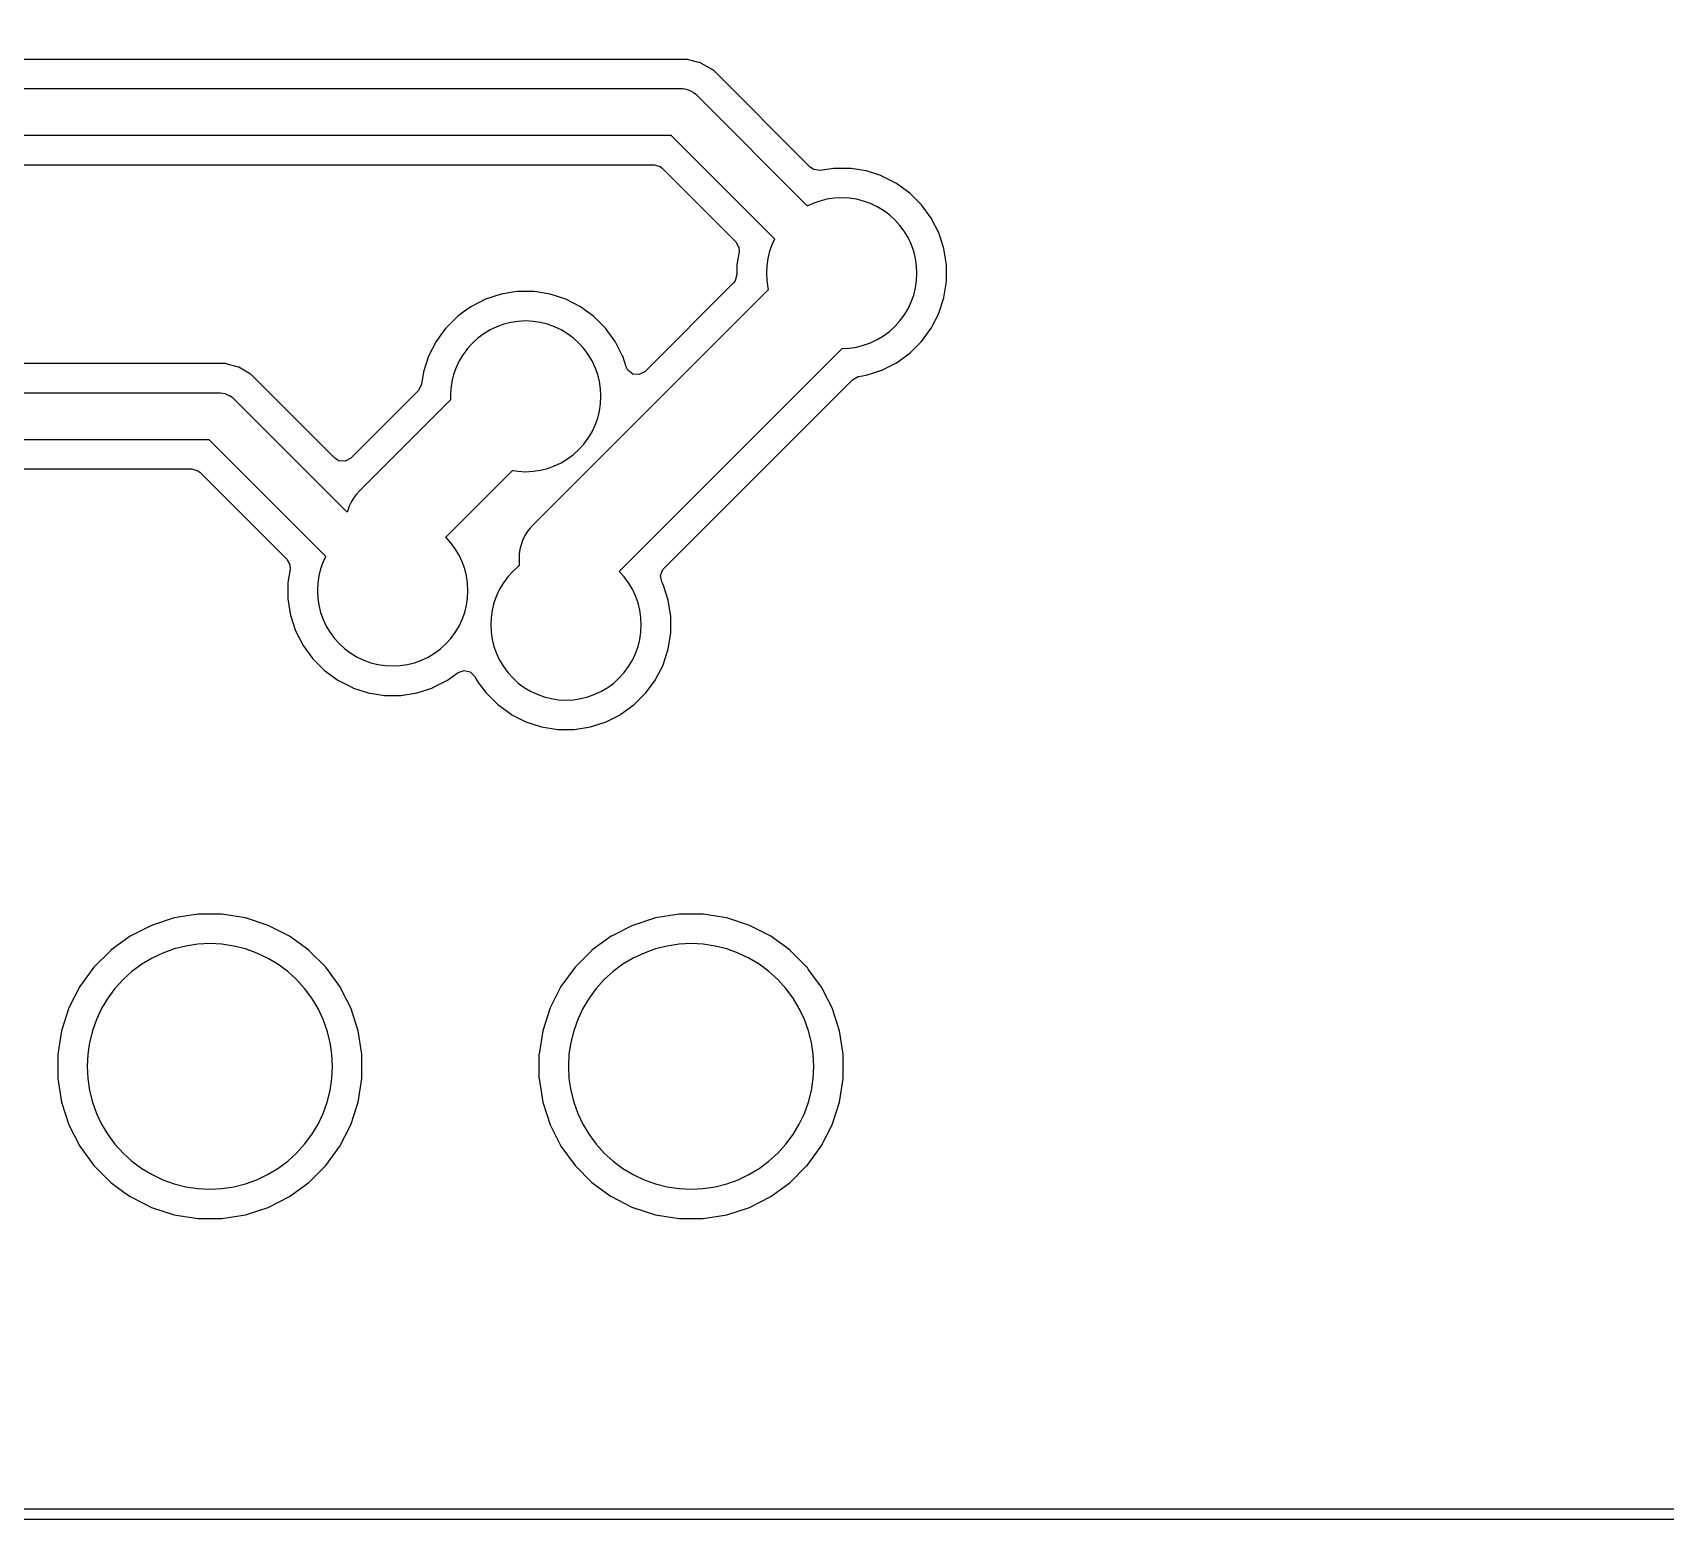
# Model space of a CAD drawing. Header units: metres. Extents: x 92.3 to 181.5, y -134.8 to -50.6.
# Drawn here: x 123.05 to 140.28, y -134.78 to -119.09 of the extents above; entities that cross this region are included whole.
import ezdxf

# ---------------------------------------------------------------- set-up
doc = ezdxf.new("R2010")
doc.units = ezdxf.units.M

msp = doc.modelspace()

# ---------------------------------------------------------------- linework, layer by layer
for points in [[(92.381, -50.8), (92.381, -134.55), (92.391, -134.6), (92.435, -134.65), (92.5, -134.669), (181.25, -134.669), (181.3, -134.659), (181.35, -134.615), (181.369, -134.55), (181.369, -50.8), (181.359, -50.75), (181.315, -50.7), (181.25, -50.681), (92.5, -50.681), (92.45, -50.691), (92.4, -50.735), (92.381, -50.8)], [(109.434, -123.696), (124.73, -123.696), (124.795, -123.715), (124.815, -123.731), (125.733, -124.649), (125.766, -124.708), (125.767, -124.752), (125.745, -124.893), (125.745, -124.893), (125.745, -124.893), (125.744, -124.893), (125.744, -124.893), (125.744, -124.893), (125.744, -124.893), (125.744, -124.893), (125.744, -124.893), (125.744, -124.893), (125.744, -125.067), (125.744, -125.067), (125.744, -125.067), (125.744, -125.067), (125.744, -125.067), (125.744, -125.067), (125.744, -125.067), (125.745, -125.067), (125.745, -125.067), (125.745, -125.067), (125.766, -125.2), (125.772, -125.238), (125.772, -125.239), (125.772, -125.239), (125.772, -125.239), (125.772, -125.239), (125.772, -125.239), (125.772, -125.239), (125.772, -125.239), (125.772, -125.239), (125.772, -125.239), (125.825, -125.404), (125.825, -125.404), (125.825, -125.404), (125.825, -125.404), (125.826, -125.404), (125.826, -125.404), (125.826, -125.404), (125.826, -125.405), (125.826, -125.405), (125.826, -125.405), (125.904, -125.559), (125.904, -125.559), (125.904, -125.559), (125.904, -125.559), (125.905, -125.559), (125.905, -125.559), (125.905, -125.559), (125.905, -125.56), (125.905, -125.56), (125.905, -125.56), (126.007, -125.7), (126.007, -125.7), (126.007, -125.7), (126.007, -125.7), (126.007, -125.7), (126.007, -125.7), (126.007, -125.7), (126.007, -125.7), (126.007, -125.7), (126.007, -125.7), (126.13, -125.823), (126.13, -125.823), (126.13, -125.823), (126.13, -125.823), (126.13, -125.823), (126.13, -125.823), (126.13, -125.823), (126.13, -125.823), (126.13, -125.823), (126.13, -125.823), (126.27, -125.925), (126.27, -125.925), (126.27, -125.925), (126.271, -125.925), (126.271, -125.925), (126.271, -125.925), (126.271, -125.926), (126.271, -125.926), (126.271, -125.926), (126.271, -125.926), (126.425, -126.004), (126.425, -126.004), (126.425, -126.004), (126.426, -126.004), (126.426, -126.004), (126.426, -126.004), (126.426, -126.005), (126.426, -126.005), (126.426, -126.005), (126.426, -126.005), (126.591, -126.058), (126.591, -126.058), (126.591, -126.058), (126.591, -126.058), (126.591, -126.058), (126.591, -126.058), (126.591, -126.058), (126.591, -126.058), (126.591, -126.058), (126.592, -126.058), (126.763, -126.085), (126.763, -126.085), (126.763, -126.085), (126.763, -126.086), (126.763, -126.086), (126.763, -126.086), (126.763, -126.086), (126.763, -126.086), (126.763, -126.086), (126.763, -126.086), (126.937, -126.086), (126.937, -126.086), (126.937, -126.086), (126.937, -126.086), (126.937, -126.086), (126.937, -126.086), (126.937, -126.086), (126.937, -126.085), (126.937, -126.085), (126.937, -126.085), (127.108, -126.058), (127.109, -126.058), (127.109, -126.058), (127.109, -126.058), (127.109, -126.058), (127.109, -126.058), (127.109, -126.058), (127.109, -126.058), (127.109, -126.058), (127.109, -126.058), (127.274, -126.005), (127.274, -126.005), (127.274, -126.005), (127.274, -126.005), (127.274, -126.004), (127.274, -126.004), (127.274, -126.004), (127.275, -126.004), (127.275, -126.004), (127.275, -126.004), (127.429, -125.926), (127.429, -125.926), (127.429, -125.926), (127.429, -125.926), (127.429, -125.925), (127.429, -125.925), (127.429, -125.925), (127.43, -125.925), (127.43, -125.925), (127.43, -125.925), (127.541, -125.844), (127.605, -125.822), (127.67, -125.837), (127.717, -125.885), (127.718, -125.886), (127.734, -125.919), (127.734, -125.919), (127.734, -125.919), (127.734, -125.919), (127.735, -125.919), (127.735, -125.919), (127.735, -125.919), (127.735, -125.92), (127.735, -125.92), (127.735, -125.92), (127.765, -125.962), (127.837, -126.06), (127.837, -126.06), (127.837, -126.06), (127.837, -126.06), (127.837, -126.06), (127.837, -126.06), (127.837, -126.06), (127.837, -126.06), (127.837, -126.06), (127.837, -126.06), (127.96, -126.183), (127.96, -126.183), (127.96, -126.183), (127.96, -126.183), (127.96, -126.183), (127.96, -126.183), (127.96, -126.183), (127.96, -126.183), (127.96, -126.183), (127.96, -126.183), (128.1, -126.285), (128.1, -126.285), (128.1, -126.285), (128.101, -126.285), (128.101, -126.285), (128.101, -126.285), (128.101, -126.286), (128.101, -126.286), (128.101, -126.286), (128.101, -126.286), (128.255, -126.364), (128.255, -126.364), (128.255, -126.364), (128.256, -126.364), (128.256, -126.364), (128.256, -126.364), (128.256, -126.365), (128.256, -126.365), (128.256, -126.365), (128.256, -126.365), (128.421, -126.418), (128.421, -126.418), (128.421, -126.418), (128.421, -126.418), (128.421, -126.418), (128.421, -126.418), (128.421, -126.418), (128.421, -126.418), (128.421, -126.418), (128.422, -126.418), (128.593, -126.445), (128.593, -126.445), (128.593, -126.445), (128.593, -126.446), (128.593, -126.446), (128.593, -126.446), (128.593, -126.446), (128.593, -126.446), (128.593, -126.446), (128.593, -126.446), (128.767, -126.446), (128.767, -126.446), (128.767, -126.446), (128.767, -126.446), (128.767, -126.446), (128.767, -126.446), (128.767, -126.446), (128.767, -126.445), (128.767, -126.445), (128.767, -126.445), (128.938, -126.418), (128.939, -126.418), (128.939, -126.418), (128.939, -126.418), (128.939, -126.418), (128.939, -126.418), (128.939, -126.418), (128.939, -126.418), (128.939, -126.418), (128.939, -126.418), (129.104, -126.365), (129.104, -126.365), (129.104, -126.365), (129.104, -126.365), (129.104, -126.364), (129.104, -126.364), (129.104, -126.364), (129.105, -126.364), (129.105, -126.364), (129.105, -126.364), (129.259, -126.286), (129.259, -126.286), (129.259, -126.286), (129.259, -126.286), (129.259, -126.285), (129.259, -126.285), (129.259, -126.285), (129.26, -126.285), (129.26, -126.285), (129.26, -126.285), (129.4, -126.183), (129.4, -126.183), (129.4, -126.183), (129.4, -126.183), (129.4, -126.183), (129.4, -126.183), (129.4, -126.183), (129.4, -126.183), (129.4, -126.183), (129.4, -126.183), (129.523, -126.06), (129.523, -126.06), (129.523, -126.06), (129.523, -126.06), (129.523, -126.06), (129.523, -126.06), (129.523, -126.06), (129.523, -126.06), (129.523, -126.06), (129.523, -126.06), (129.625, -125.92), (129.625, -125.92), (129.625, -125.92), (129.625, -125.919), (129.625, -125.919), (129.625, -125.919), (129.626, -125.919), (129.626, -125.919), (129.626, -125.919), (129.626, -125.919), (129.704, -125.765), (129.704, -125.765), (129.704, -125.765), (129.704, -125.764), (129.704, -125.764), (129.704, -125.764), (129.705, -125.764), (129.705, -125.764), (129.705, -125.764), (129.705, -125.764), (129.758, -125.599), (129.758, -125.599), (129.758, -125.599), (129.758, -125.599), (129.758, -125.599), (129.758, -125.599), (129.758, -125.599), (129.758, -125.599), (129.758, -125.599), (129.758, -125.598), (129.785, -125.427), (129.785, -125.427), (129.785, -125.427), (129.785, -125.427), (129.785, -125.427), (129.785, -125.427), (129.785, -125.427), (129.785, -125.427), (129.785, -125.427), (129.785, -125.427), (129.785, -125.253), (129.785, -125.253), (129.785, -125.253), (129.785, -125.253), (129.785, -125.253), (129.785, -125.253), (129.785, -125.253), (129.785, -125.253), (129.785, -125.253), (129.785, -125.253), (129.758, -125.082), (129.758, -125.081), (129.758, -125.081), (129.758, -125.081), (129.758, -125.081), (129.758, -125.081), (129.758, -125.081), (129.758, -125.081), (129.758, -125.081), (129.758, -125.081), (129.705, -124.916), (129.705, -124.916), (129.705, -124.916), (129.705, -124.916), (129.704, -124.916), (129.704, -124.916), (129.704, -124.916), (129.704, -124.915), (129.704, -124.915), (129.704, -124.915), (129.69, -124.887), (129.677, -124.82), (129.703, -124.758), (129.711, -124.748), (131.705, -122.755), (131.765, -122.722), (131.771, -122.721), (131.848, -122.708), (131.849, -122.708), (131.849, -122.708), (131.849, -122.708), (131.849, -122.708), (131.849, -122.708), (131.849, -122.708), (131.849, -122.708), (131.849, -122.708), (131.849, -122.708), (132.014, -122.655), (132.014, -122.655), (132.014, -122.655), (132.014, -122.655), (132.014, -122.654), (132.014, -122.654), (132.014, -122.654), (132.015, -122.654), (132.015, -122.654), (132.015, -122.654), (132.169, -122.576), (132.169, -122.576), (132.169, -122.576), (132.169, -122.576), (132.169, -122.575), (132.169, -122.575), (132.169, -122.575), (132.17, -122.575), (132.17, -122.575), (132.17, -122.575), (132.31, -122.473), (132.31, -122.473), (132.31, -122.473), (132.31, -122.473), (132.31, -122.473), (132.31, -122.473), (132.31, -122.473), (132.31, -122.473), (132.31, -122.473), (132.31, -122.473), (132.433, -122.35), (132.433, -122.35), (132.433, -122.35), (132.433, -122.35), (132.433, -122.35), (132.433, -122.35), (132.433, -122.35), (132.433, -122.35), (132.433, -122.35), (132.433, -122.35), (132.535, -122.21), (132.535, -122.21), (132.535, -122.21), (132.535, -122.209), (132.535, -122.209), (132.535, -122.209), (132.536, -122.209), (132.536, -122.209), (132.536, -122.209), (132.536, -122.209), (132.614, -122.055), (132.614, -122.055), (132.614, -122.055), (132.614, -122.054), (132.614, -122.054), (132.614, -122.054), (132.615, -122.054), (132.615, -122.054), (132.615, -122.054), (132.615, -122.054), (132.668, -121.889), (132.668, -121.889), (132.668, -121.889), (132.668, -121.889), (132.668, -121.889), (132.668, -121.889), (132.668, -121.889), (132.668, -121.889), (132.668, -121.889), (132.668, -121.888), (132.695, -121.717), (132.695, -121.717), (132.695, -121.717), (132.695, -121.717), (132.695, -121.717), (132.695, -121.717), (132.695, -121.717), (132.695, -121.717), (132.695, -121.717), (132.695, -121.717), (132.695, -121.543), (132.695, -121.543), (132.695, -121.543), (132.695, -121.543), (132.695, -121.543), (132.695, -121.543), (132.695, -121.543), (132.695, -121.543), (132.695, -121.543), (132.695, -121.543), (132.668, -121.372), (132.668, -121.371), (132.668, -121.371), (132.668, -121.371), (132.668, -121.371), (132.668, -121.371), (132.668, -121.371), (132.668, -121.371), (132.668, -121.371), (132.668, -121.371), (132.615, -121.206), (132.615, -121.206), (132.615, -121.206), (132.615, -121.206), (132.614, -121.206), (132.614, -121.206), (132.614, -121.206), (132.614, -121.205), (132.614, -121.205), (132.614, -121.205), (132.536, -121.051), (132.536, -121.051), (132.536, -121.051), (132.536, -121.051), (132.535, -121.051), (132.535, -121.051), (132.535, -121.051), (132.535, -121.05), (132.535, -121.05), (132.535, -121.05), (132.433, -120.91), (132.433, -120.91), (132.433, -120.91), (132.433, -120.91), (132.433, -120.91), (132.433, -120.91), (132.433, -120.91), (132.433, -120.91), (132.433, -120.91), (132.433, -120.91), (132.31, -120.787), (132.31, -120.787), (132.31, -120.787), (132.31, -120.787), (132.31, -120.787), (132.31, -120.787), (132.31, -120.787), (132.31, -120.787), (132.31, -120.787), (132.31, -120.787), (132.17, -120.685), (132.17, -120.685), (132.17, -120.685), (132.169, -120.685), (132.169, -120.685), (132.169, -120.685), (132.169, -120.684), (132.169, -120.684), (132.169, -120.684), (132.169, -120.684), (132.015, -120.606), (132.015, -120.606), (132.015, -120.606), (132.014, -120.606), (132.014, -120.606), (132.014, -120.606), (132.014, -120.605), (132.014, -120.605), (132.014, -120.605), (132.014, -120.605), (131.849, -120.552), (131.849, -120.552), (131.849, -120.552), (131.849, -120.552), (131.849, -120.552), (131.849, -120.552), (131.849, -120.552), (131.849, -120.552), (131.849, -120.552), (131.848, -120.552), (131.848, -120.552), (131.691, -120.527), (131.677, -120.525), (131.677, -120.525), (131.677, -120.525), (131.677, -120.525), (131.677, -120.525), (131.677, -120.525), (131.677, -120.525), (131.677, -120.525), (131.677, -120.525), (131.677, -120.525), (131.503, -120.525), (131.503, -120.525), (131.503, -120.525), (131.503, -120.525), (131.503, -120.525), (131.503, -120.525), (131.503, -120.525), (131.503, -120.525), (131.503, -120.525), (131.503, -120.525), (131.363, -120.547), (131.295, -120.538), (131.259, -120.513), (130.232, -119.486), (130.231, -119.486), (130.231, -119.486), (130.231, -119.486), (130.231, -119.486), (130.231, -119.486), (130.231, -119.486), (130.231, -119.486), (130.231, -119.485), (130.231, -119.485), (130.231, -119.485), (130.231, -119.485), (130.231, -119.485), (130.231, -119.485), (130.231, -119.485), (130.105, -119.413), (130.105, -119.413), (130.105, -119.413), (130.105, -119.413), (130.105, -119.413), (130.105, -119.412), (130.104, -119.412), (130.104, -119.412), (130.104, -119.412), (130.104, -119.412), (130.104, -119.412), (130.104, -119.412), (130.104, -119.412), (130.104, -119.412), (130.069, -119.403), (129.964, -119.375), (129.964, -119.375), (129.964, -119.375), (129.963, -119.375), (129.963, -119.375), (129.963, -119.375), (129.963, -119.375), (129.963, -119.375), (129.963, -119.375), (129.963, -119.375), (129.963, -119.375), (129.963, -119.375), (129.963, -119.375), (129.963, -119.375), (129.962, -119.375), (109.314, -119.375)], [(109.049, -120.175), (129.786, -120.175), (129.787, -120.175), (129.787, -120.175), (129.787, -120.175), (129.787, -120.175), (129.787, -120.175), (129.787, -120.175), (129.787, -120.175), (129.787, -120.175), (129.787, -120.175), (129.787, -120.175), (129.787, -120.175), (129.788, -120.175), (129.788, -120.175), (129.788, -120.175), (129.788, -120.175), (129.788, -120.175), (129.788, -120.175), (129.788, -120.175), (129.788, -120.176), (129.788, -120.176), (129.788, -120.176), (129.789, -120.176), (129.789, -120.176), (129.789, -120.176), (129.789, -120.176), (129.789, -120.176), (129.789, -120.176), (129.789, -120.176), (129.789, -120.176), (129.789, -120.176), (129.789, -120.176), (129.789, -120.176), (129.789, -120.176), (129.79, -120.176), (129.79, -120.176), (129.79, -120.176), (129.79, -120.176), (129.79, -120.177), (129.79, -120.177), (130.88, -121.267), (130.88, -121.267), (130.88, -121.267), (130.88, -121.267), (130.88, -121.267), (130.88, -121.267), (130.88, -121.267), (130.88, -121.267), (130.88, -121.267), (130.88, -121.267), (130.881, -121.267), (130.881, -121.267), (130.881, -121.267), (130.881, -121.268), (130.881, -121.268), (130.881, -121.268), (130.881, -121.268), (130.881, -121.268), (130.881, -121.268), (130.881, -121.268), (130.881, -121.268), (130.881, -121.268), (130.881, -121.268), (130.881, -121.268), (130.881, -121.269), (130.881, -121.269), (130.881, -121.269), (130.881, -121.269), (130.881, -121.269), (130.881, -121.269), (130.881, -121.269), (130.881, -121.269), (130.881, -121.269), (130.881, -121.269), (130.881, -121.27), (130.881, -121.27), (130.881, -121.27), (130.881, -121.27), (130.881, -121.27), (130.881, -121.27), (130.881, -121.27), (130.881, -121.27), (130.881, -121.27), (130.881, -121.27), (130.881, -121.271), (130.881, -121.271), (130.881, -121.271), (130.881, -121.271), (130.881, -121.271), (130.881, -121.271), (130.881, -121.271), (130.881, -121.271), (130.881, -121.271), (130.881, -121.271), (130.881, -121.272), (130.881, -121.272), (130.881, -121.272), (130.881, -121.272), (130.881, -121.272), (130.881, -121.272), (130.881, -121.272), (130.881, -121.272), (130.856, -121.326), (130.829, -121.399), (130.81, -121.475), (130.799, -121.552), (130.795, -121.63), (130.799, -121.708), (130.81, -121.785), (130.814, -121.802), (130.814, -121.802), (130.814, -121.802), (130.815, -121.802), (130.815, -121.802), (130.815, -121.802), (130.815, -121.802), (130.815, -121.802), (130.815, -121.803), (130.815, -121.803), (130.815, -121.803), (130.815, -121.803), (130.815, -121.803), (130.815, -121.803), (130.815, -121.803), (130.815, -121.803), (130.815, -121.803), (130.815, -121.803), (130.815, -121.803), (130.815, -121.804), (130.815, -121.804), (130.815, -121.804), (130.815, -121.804), (130.814, -121.804), (130.814, -121.804), (130.814, -121.804), (130.814, -121.804), (130.814, -121.804), (130.814, -121.804), (130.814, -121.804), (130.814, -121.804), (130.814, -121.805), (130.814, -121.805), (130.814, -121.805), (130.814, -121.805), (130.814, -121.805), (130.814, -121.805), (130.814, -121.805), (130.814, -121.805), (130.814, -121.805), (130.814, -121.805), (130.814, -121.805), (130.814, -121.806), (130.814, -121.806), (130.814, -121.806), (130.814, -121.806), (130.814, -121.806), (130.814, -121.806), (130.814, -121.806), (130.813, -121.806), (130.813, -121.806), (130.813, -121.806), (130.813, -121.806), (130.813, -121.806), (130.813, -121.806), (128.33, -124.29), (128.297, -124.326), (128.268, -124.365), (128.243, -124.407), (128.222, -124.45), (128.206, -124.496), (128.194, -124.543), (128.187, -124.591), (128.185, -124.64), (128.185, -124.716), (128.185, -124.716), (128.185, -124.716), (128.185, -124.717), (128.185, -124.717), (128.185, -124.717), (128.185, -124.717), (128.185, -124.717), (128.185, -124.717), (128.185, -124.717), (128.185, -124.717), (128.185, -124.717), (128.185, -124.717), (128.185, -124.717), (128.185, -124.718), (128.185, -124.718), (128.185, -124.718), (128.184, -124.718), (128.184, -124.718), (128.184, -124.718), (128.184, -124.718), (128.184, -124.718), (128.184, -124.718), (128.184, -124.718), (128.184, -124.718), (128.184, -124.718), (128.184, -124.719), (128.184, -124.719), (128.184, -124.719), (128.184, -124.719), (128.184, -124.719), (128.184, -124.719), (128.184, -124.719), (128.184, -124.719), (128.184, -124.719), (128.184, -124.719), (128.184, -124.719), (128.184, -124.719), (128.183, -124.72), (128.183, -124.72), (128.183, -124.72), (128.183, -124.72), (128.183, -124.72), (128.183, -124.72), (128.183, -124.72), (128.183, -124.72), (128.183, -124.72), (128.183, -124.72), (128.183, -124.72), (128.183, -124.72), (128.176, -124.725), (128.118, -124.778), (128.065, -124.836), (128.019, -124.898), (127.979, -124.965), (127.946, -125.036), (127.919, -125.109), (127.9, -125.185), (127.889, -125.262), (127.885, -125.34), (127.889, -125.418), (127.9, -125.495), (127.919, -125.571), (127.946, -125.644), (127.979, -125.715), (128.019, -125.782), (128.065, -125.844), (128.118, -125.902), (128.176, -125.955), (128.238, -126.001), (128.305, -126.041), (128.376, -126.074), (128.449, -126.101), (128.525, -126.12), (128.602, -126.131), (128.68, -126.135), (128.758, -126.131), (128.835, -126.12), (128.911, -126.101), (128.984, -126.074), (129.055, -126.041), (129.122, -126.001), (129.184, -125.955), (129.242, -125.902), (129.295, -125.844), (129.341, -125.782), (129.381, -125.715), (129.414, -125.644), (129.441, -125.571), (129.46, -125.495), (129.471, -125.418), (129.475, -125.34), (129.471, -125.262), (129.46, -125.185), (129.441, -125.109), (129.414, -125.036), (129.381, -124.965), (129.341, -124.898), (129.295, -124.836), (129.246, -124.782), (129.245, -124.781), (129.245, -124.781), (129.245, -124.781), (129.245, -124.781), (129.245, -124.781), (129.245, -124.781), (129.245, -124.781), (129.245, -124.781), (129.245, -124.781), (129.245, -124.781), (129.245, -124.781), (129.245, -124.781), (129.245, -124.781), (129.245, -124.78), (129.245, -124.78), (129.245, -124.78), (129.245, -124.78), (129.245, -124.78), (129.245, -124.78), (129.245, -124.78), (129.245, -124.78), (129.244, -124.78), (129.244, -124.78), (129.244, -124.78), (129.244, -124.78), (129.244, -124.779), (129.244, -124.779), (129.244, -124.779), (129.244, -124.779), (129.244, -124.779), (129.244, -124.779), (129.244, -124.779), (129.244, -124.779), (129.244, -124.779), (129.244, -124.779), (129.244, -124.778), (129.244, -124.778), (129.244, -124.778), (129.244, -124.778), (129.244, -124.778), (129.244, -124.778), (129.244, -124.778), (129.244, -124.778), (129.244, -124.778), (129.244, -124.778), (129.244, -124.778), (129.244, -124.777), (129.244, -124.777), (129.244, -124.777), (129.244, -124.777), (129.244, -124.777), (129.244, -124.777), (129.244, -124.777), (129.244, -124.777), (129.244, -124.777), (129.245, -124.777), (129.245, -124.776), (129.245, -124.776), (129.245, -124.776), (129.245, -124.776), (129.245, -124.776), (129.245, -124.776), (129.245, -124.776), (129.245, -124.776), (129.245, -124.776), (129.245, -124.776), (129.245, -124.776), (129.245, -124.776), (129.245, -124.775), (129.245, -124.775), (129.245, -124.775), (129.245, -124.775), (129.245, -124.775), (129.245, -124.775), (129.245, -124.775), (129.245, -124.775), (129.246, -124.775), (129.246, -124.775), (129.246, -124.775), (131.594, -122.426), (131.594, -122.426), (131.594, -122.426), (131.595, -122.426), (131.595, -122.426), (131.595, -122.426), (131.595, -122.426), (131.595, -122.426), (131.595, -122.426), (131.595, -122.425), (131.595, -122.425), (131.595, -122.425), (131.595, -122.425), (131.595, -122.425), (131.595, -122.425), (131.595, -122.425), (131.596, -122.425), (131.596, -122.425), (131.596, -122.425), (131.596, -122.425), (131.596, -122.425), (131.596, -122.425), (131.596, -122.425), (131.596, -122.425), (131.596, -122.425), (131.596, -122.425), (131.596, -122.425), (131.596, -122.425), (131.597, -122.425), (131.597, -122.425), (131.597, -122.425), (131.597, -122.425), (131.597, -122.425), (131.597, -122.425), (131.597, -122.425), (131.597, -122.425), (131.597, -122.425), (131.597, -122.425), (131.597, -122.425), (131.598, -122.425), (131.668, -122.421), (131.745, -122.41), (131.821, -122.391), (131.894, -122.364), (131.965, -122.331), (132.032, -122.291), (132.094, -122.245), (132.152, -122.192), (132.205, -122.134), (132.251, -122.072), (132.291, -122.005), (132.324, -121.934), (132.351, -121.861), (132.37, -121.785), (132.381, -121.708), (132.385, -121.63), (132.381, -121.552), (132.37, -121.475), (132.351, -121.399), (132.324, -121.326), (132.291, -121.255), (132.251, -121.188), (132.205, -121.126), (132.152, -121.068), (132.094, -121.015), (132.032, -120.969), (131.965, -120.929), (131.894, -120.896), (131.821, -120.869), (131.745, -120.85), (131.668, -120.839), (131.59, -120.835), (131.512, -120.839), (131.435, -120.85), (131.359, -120.869), (131.286, -120.896), (131.232, -120.921), (131.232, -120.921), (131.232, -120.921), (131.232, -120.921), (131.232, -120.921), (131.232, -120.921), (131.232, -120.921), (131.232, -120.921), (131.231, -120.921), (131.231, -120.921), (131.231, -120.921), (131.231, -120.921), (131.231, -120.921), (131.231, -120.921), (131.231, -120.921), (131.231, -120.921), (131.231, -120.921), (131.231, -120.921), (131.231, -120.921), (131.23, -120.921), (131.23, -120.921), (131.23, -120.921), (131.23, -120.921), (131.23, -120.921), (131.23, -120.921), (131.23, -120.921), (131.23, -120.921), (131.23, -120.921), (131.23, -120.921), (131.229, -120.921), (131.229, -120.921), (131.229, -120.921), (131.229, -120.921), (131.229, -120.921), (131.229, -120.921), (131.229, -120.921), (131.229, -120.921), (131.229, -120.921), (131.229, -120.921), (131.229, -120.921), (131.229, -120.921), (131.228, -120.921), (131.228, -120.921), (131.228, -120.921), (131.228, -120.921), (131.228, -120.921), (131.228, -120.921), (131.228, -120.921), (131.228, -120.921), (131.228, -120.921), (131.228, -120.921), (131.228, -120.921), (131.227, -120.921), (131.227, -120.921), (131.227, -120.92), (131.227, -120.92), (131.227, -120.92), (131.227, -120.92), (131.227, -120.92), (131.227, -120.92), (131.227, -120.92), (131.227, -120.92), (131.227, -120.92), (131.227, -120.92), (131.227, -120.92), (130.063, -119.757), (130.046, -119.741), (130.026, -119.726), (130.006, -119.714), (129.984, -119.704), (129.961, -119.695), (129.938, -119.69), (129.914, -119.686), (129.89, -119.685), (109.049, -119.685)], [(109.314, -120.486), (129.61, -120.486), (129.675, -120.505), (129.695, -120.521), (130.473, -121.299), (130.506, -121.358), (130.507, -121.402), (130.485, -121.543), (130.485, -121.543), (130.485, -121.543), (130.484, -121.543), (130.484, -121.543), (130.484, -121.543), (130.484, -121.543), (130.484, -121.543), (130.484, -121.543), (130.484, -121.543), (130.484, -121.646), (130.465, -121.712), (130.449, -121.731), (129.514, -122.667), (129.454, -122.7), (129.387, -122.695), (129.334, -122.655), (129.316, -122.62), (129.279, -122.506), (129.279, -122.506), (129.279, -122.506), (129.279, -122.506), (129.278, -122.506), (129.278, -122.506), (129.278, -122.506), (129.278, -122.505), (129.278, -122.505), (129.278, -122.505), (129.2, -122.351), (129.2, -122.351), (129.2, -122.351), (129.2, -122.351), (129.199, -122.351), (129.199, -122.351), (129.199, -122.351), (129.199, -122.35), (129.199, -122.35), (129.199, -122.35), (129.097, -122.21), (129.097, -122.21), (129.097, -122.21), (129.097, -122.21), (129.097, -122.21), (129.097, -122.21), (129.097, -122.21), (129.097, -122.21), (129.097, -122.21), (129.097, -122.21), (128.974, -122.087), (128.974, -122.087), (128.974, -122.087), (128.974, -122.087), (128.974, -122.087), (128.974, -122.087), (128.974, -122.087), (128.974, -122.087), (128.974, -122.087), (128.974, -122.087), (128.834, -121.985), (128.834, -121.985), (128.834, -121.985), (128.833, -121.985), (128.833, -121.985), (128.833, -121.985), (128.833, -121.984), (128.833, -121.984), (128.833, -121.984), (128.833, -121.984), (128.679, -121.906), (128.679, -121.906), (128.679, -121.906), (128.678, -121.906), (128.678, -121.906), (128.678, -121.906), (128.678, -121.905), (128.678, -121.905), (128.678, -121.905), (128.678, -121.905), (128.513, -121.852), (128.513, -121.852), (128.513, -121.852), (128.513, -121.852), (128.513, -121.852), (128.513, -121.852), (128.513, -121.852), (128.513, -121.852), (128.512, -121.852), (128.512, -121.852), (128.512, -121.852), (128.368, -121.829), (128.341, -121.825), (128.341, -121.825), (128.341, -121.825), (128.341, -121.825), (128.341, -121.825), (128.341, -121.825), (128.341, -121.825), (128.341, -121.825), (128.341, -121.825), (128.341, -121.825), (128.167, -121.825), (128.167, -121.825), (128.167, -121.825), (128.167, -121.825), (128.167, -121.825), (128.167, -121.825), (128.167, -121.825), (128.167, -121.825), (128.167, -121.825), (128.167, -121.825), (128.14, -121.829), (127.996, -121.852), (127.995, -121.852), (127.995, -121.852), (127.995, -121.852), (127.995, -121.852), (127.995, -121.852), (127.995, -121.852), (127.995, -121.852), (127.995, -121.852), (127.995, -121.852), (127.83, -121.905), (127.83, -121.905), (127.83, -121.905), (127.83, -121.905), (127.83, -121.906), (127.83, -121.906), (127.83, -121.906), (127.829, -121.906), (127.829, -121.906), (127.829, -121.906), (127.675, -121.984), (127.675, -121.984), (127.675, -121.984), (127.675, -121.984), (127.675, -121.985), (127.675, -121.985), (127.674, -121.985), (127.674, -121.985), (127.674, -121.985), (127.674, -121.985), (127.594, -122.043), (127.534, -122.087), (127.534, -122.087), (127.534, -122.087), (127.534, -122.087), (127.534, -122.087), (127.534, -122.087), (127.534, -122.087), (127.534, -122.087), (127.534, -122.087), (127.411, -122.21), (127.411, -122.21), (127.411, -122.21), (127.411, -122.21), (127.411, -122.21), (127.411, -122.21), (127.411, -122.21), (127.411, -122.21), (127.411, -122.21), (127.411, -122.21), (127.367, -122.27), (127.309, -122.35), (127.309, -122.35), (127.309, -122.35), (127.309, -122.351), (127.308, -122.351), (127.308, -122.351), (127.308, -122.351), (127.308, -122.351), (127.308, -122.351), (127.308, -122.351), (127.23, -122.505), (127.23, -122.505), (127.23, -122.505), (127.23, -122.506), (127.229, -122.506), (127.229, -122.506), (127.229, -122.506), (127.229, -122.506), (127.229, -122.506), (127.229, -122.506), (127.176, -122.671), (127.176, -122.671), (127.176, -122.671), (127.176, -122.671), (127.176, -122.671), (127.176, -122.671), (127.176, -122.671), (127.176, -122.671), (127.176, -122.671), (127.176, -122.672), (127.155, -122.801), (127.126, -122.863), (127.122, -122.867), (126.407, -123.582), (126.347, -123.614), (126.281, -123.61), (126.238, -123.582), (125.352, -122.696), (125.352, -122.696), (125.351, -122.696), (125.351, -122.696), (125.351, -122.696), (125.351, -122.696), (125.351, -122.696), (125.351, -122.696), (125.351, -122.696), (125.351, -122.695), (125.351, -122.695), (125.351, -122.695), (125.351, -122.695), (125.351, -122.695), (125.351, -122.695), (125.351, -122.695), (125.225, -122.623), (125.225, -122.623), (125.225, -122.623), (125.225, -122.623), (125.225, -122.623), (125.225, -122.622), (125.224, -122.622), (125.224, -122.622), (125.224, -122.622), (125.224, -122.622), (125.224, -122.622), (125.224, -122.622), (125.224, -122.622), (125.224, -122.622), (125.116, -122.593), (125.084, -122.585), (125.084, -122.585), (125.084, -122.585), (125.083, -122.585), (125.083, -122.585), (125.083, -122.585), (125.083, -122.585), (125.083, -122.585), (125.083, -122.585), (125.083, -122.585), (125.083, -122.585), (125.083, -122.585), (125.083, -122.585), (125.083, -122.585), (125.082, -122.585), (109.434, -122.585)], [(109.169, -123.385), (124.906, -123.385), (124.907, -123.385), (124.907, -123.385), (124.907, -123.385), (124.907, -123.385), (124.907, -123.385), (124.907, -123.385), (124.907, -123.385), (124.907, -123.385), (124.907, -123.385), (124.907, -123.385), (124.907, -123.385), (124.908, -123.385), (124.908, -123.385), (124.908, -123.385), (124.908, -123.385), (124.908, -123.385), (124.908, -123.385), (124.908, -123.385), (124.908, -123.386), (124.908, -123.386), (124.908, -123.386), (124.909, -123.386), (124.909, -123.386), (124.909, -123.386), (124.909, -123.386), (124.909, -123.386), (124.909, -123.386), (124.909, -123.386), (124.909, -123.386), (124.909, -123.386), (124.909, -123.386), (124.909, -123.386), (124.909, -123.386), (124.91, -123.386), (124.91, -123.386), (124.91, -123.386), (124.91, -123.386), (124.91, -123.387), (124.91, -123.387), (126.14, -124.617), (126.14, -124.617), (126.14, -124.617), (126.14, -124.617), (126.14, -124.617), (126.14, -124.617), (126.14, -124.617), (126.14, -124.617), (126.14, -124.617), (126.14, -124.617), (126.141, -124.617), (126.141, -124.617), (126.141, -124.617), (126.141, -124.618), (126.141, -124.618), (126.141, -124.618), (126.141, -124.618), (126.141, -124.618), (126.141, -124.618), (126.141, -124.618), (126.141, -124.618), (126.141, -124.618), (126.141, -124.618), (126.141, -124.618), (126.141, -124.619), (126.141, -124.619), (126.141, -124.619), (126.141, -124.619), (126.141, -124.619), (126.141, -124.619), (126.141, -124.619), (126.141, -124.619), (126.141, -124.619), (126.141, -124.619), (126.141, -124.62), (126.141, -124.62), (126.141, -124.62), (126.141, -124.62), (126.141, -124.62), (126.141, -124.62), (126.141, -124.62), (126.141, -124.62), (126.141, -124.62), (126.141, -124.62), (126.141, -124.621), (126.141, -124.621), (126.141, -124.621), (126.141, -124.621), (126.141, -124.621), (126.141, -124.621), (126.141, -124.621), (126.141, -124.621), (126.141, -124.621), (126.141, -124.621), (126.141, -124.622), (126.141, -124.622), (126.141, -124.622), (126.141, -124.622), (126.141, -124.622), (126.141, -124.622), (126.141, -124.622), (126.141, -124.622), (126.116, -124.676), (126.089, -124.749), (126.07, -124.825), (126.059, -124.902), (126.055, -124.98), (126.059, -125.058), (126.07, -125.135), (126.089, -125.211), (126.116, -125.284), (126.149, -125.355), (126.189, -125.422), (126.235, -125.484), (126.288, -125.542), (126.346, -125.595), (126.408, -125.641), (126.475, -125.681), (126.546, -125.714), (126.619, -125.741), (126.695, -125.76), (126.772, -125.771), (126.85, -125.775), (126.928, -125.771), (127.005, -125.76), (127.081, -125.741), (127.154, -125.714), (127.225, -125.681), (127.292, -125.641), (127.354, -125.595), (127.412, -125.542), (127.465, -125.484), (127.511, -125.422), (127.551, -125.355), (127.584, -125.284), (127.611, -125.211), (127.63, -125.135), (127.641, -125.058), (127.645, -124.98), (127.641, -124.902), (127.63, -124.825), (127.611, -124.749), (127.584, -124.676), (127.551, -124.605), (127.511, -124.538), (127.465, -124.476), (127.415, -124.421), (127.414, -124.42), (127.414, -124.42), (127.414, -124.42), (127.414, -124.42), (127.414, -124.42), (127.414, -124.42), (127.414, -124.42), (127.414, -124.42), (127.414, -124.42), (127.414, -124.42), (127.414, -124.42), (127.414, -124.42), (127.414, -124.419), (127.414, -124.419), (127.414, -124.419), (127.414, -124.419), (127.414, -124.419), (127.414, -124.419), (127.414, -124.419), (127.414, -124.419), (127.414, -124.419), (127.414, -124.419), (127.413, -124.419), (127.413, -124.418), (127.413, -124.418), (127.413, -124.418), (127.413, -124.418), (127.413, -124.418), (127.413, -124.418), (127.413, -124.418), (127.413, -124.418), (127.413, -124.418), (127.413, -124.418), (127.413, -124.418), (127.413, -124.418), (127.413, -124.417), (127.413, -124.417), (127.413, -124.417), (127.413, -124.417), (127.413, -124.417), (127.413, -124.417), (127.413, -124.417), (127.413, -124.417), (127.413, -124.417), (127.413, -124.417), (127.413, -124.416), (127.413, -124.416), (127.413, -124.416), (127.413, -124.416), (127.413, -124.416), (127.413, -124.416), (127.413, -124.416), (127.413, -124.416), (127.414, -124.416), (127.414, -124.416), (127.414, -124.416), (127.414, -124.415), (127.414, -124.415), (127.414, -124.415), (127.414, -124.415), (127.414, -124.415), (127.414, -124.415), (127.414, -124.415), (127.414, -124.415), (127.414, -124.415), (127.414, -124.415), (127.414, -124.415), (127.414, -124.414), (127.414, -124.414), (127.414, -124.414), (127.414, -124.414), (127.414, -124.414), (127.414, -124.414), (127.414, -124.414), (127.414, -124.414), (127.414, -124.414), (127.415, -124.414), (127.415, -124.414), (127.415, -124.414), (128.114, -123.714), (128.114, -123.714), (128.114, -123.714), (128.114, -123.714), (128.115, -123.714), (128.115, -123.714), (128.115, -123.714), (128.115, -123.714), (128.115, -123.714), (128.115, -123.713), (128.115, -123.713), (128.115, -123.713), (128.115, -123.713), (128.115, -123.713), (128.115, -123.713), (128.116, -123.713), (128.116, -123.713), (128.116, -123.713), (128.116, -123.713), (128.116, -123.713), (128.116, -123.713), (128.116, -123.713), (128.116, -123.713), (128.116, -123.713), (128.116, -123.713), (128.117, -123.713), (128.117, -123.713), (128.117, -123.713), (128.117, -123.713), (128.117, -123.713), (128.117, -123.713), (128.117, -123.713), (128.117, -123.713), (128.117, -123.713), (128.117, -123.713), (128.118, -123.713), (128.118, -123.713), (128.118, -123.713), (128.118, -123.713), (128.118, -123.713), (128.118, -123.713), (128.118, -123.713), (128.118, -123.713), (128.118, -123.713), (128.118, -123.713), (128.118, -123.713), (128.119, -123.713), (128.176, -123.721), (128.254, -123.725), (128.332, -123.721), (128.409, -123.71), (128.485, -123.691), (128.558, -123.664), (128.629, -123.631), (128.696, -123.591), (128.758, -123.545), (128.816, -123.492), (128.869, -123.434), (128.915, -123.372), (128.955, -123.305), (128.988, -123.234), (129.015, -123.161), (129.034, -123.085), (129.045, -123.008), (129.049, -122.93), (129.045, -122.852), (129.034, -122.775), (129.015, -122.699), (128.988, -122.626), (128.955, -122.555), (128.915, -122.488), (128.869, -122.426), (128.816, -122.368), (128.758, -122.315), (128.696, -122.269), (128.629, -122.229), (128.558, -122.196), (128.485, -122.169), (128.409, -122.15), (128.332, -122.139), (128.254, -122.135), (128.176, -122.139), (128.099, -122.15), (128.023, -122.169), (127.95, -122.196), (127.879, -122.229), (127.812, -122.269), (127.75, -122.315), (127.692, -122.368), (127.639, -122.426), (127.593, -122.488), (127.553, -122.555), (127.52, -122.626), (127.493, -122.699), (127.474, -122.775), (127.463, -122.852), (127.459, -122.93), (127.461, -122.965), (127.461, -122.965), (127.461, -122.965), (127.461, -122.965), (127.461, -122.965), (127.461, -122.965), (127.461, -122.965), (127.461, -122.965), (127.461, -122.965), (127.461, -122.965), (127.461, -122.966), (127.461, -122.966), (127.461, -122.966), (127.461, -122.966), (127.461, -122.966), (127.461, -122.966), (127.461, -122.966), (127.46, -122.966), (127.46, -122.966), (127.46, -122.966), (127.46, -122.967), (127.46, -122.967), (127.46, -122.967), (127.46, -122.967), (127.46, -122.967), (127.46, -122.967), (127.46, -122.967), (127.46, -122.967), (127.46, -122.967), (127.46, -122.967), (127.46, -122.968), (127.46, -122.968), (127.46, -122.968), (127.46, -122.968), (127.46, -122.968), (127.46, -122.968), (127.46, -122.968), (127.459, -122.968), (127.459, -122.968), (127.459, -122.968), (127.459, -122.968), (127.459, -122.968), (126.5, -123.928), (126.467, -123.964), (126.438, -124.003), (126.413, -124.045), (126.392, -124.088), (126.376, -124.134), (126.373, -124.146), (126.373, -124.146), (126.373, -124.146), (126.373, -124.146), (126.373, -124.146), (126.373, -124.146), (126.373, -124.146), (126.373, -124.146), (126.373, -124.147), (126.373, -124.147), (126.373, -124.147), (126.373, -124.147), (126.373, -124.147), (126.373, -124.147), (126.373, -124.147), (126.373, -124.147), (126.373, -124.147), (126.373, -124.147), (126.372, -124.147), (126.372, -124.148), (126.372, -124.148), (126.372, -124.148), (126.372, -124.148), (126.372, -124.148), (126.372, -124.148), (126.372, -124.148), (126.372, -124.148), (126.372, -124.148), (126.372, -124.148), (126.372, -124.148), (126.372, -124.148), (126.372, -124.148), (126.372, -124.148), (126.371, -124.148), (126.371, -124.149), (126.371, -124.149), (126.371, -124.149), (126.371, -124.149), (126.371, -124.149), (126.371, -124.149), (126.371, -124.149), (126.371, -124.149), (126.371, -124.149), (126.371, -124.149), (126.371, -124.149), (126.371, -124.149), (126.37, -124.149), (126.37, -124.149), (126.37, -124.149), (126.37, -124.149), (126.37, -124.149), (126.37, -124.149), (126.37, -124.149), (126.37, -124.149), (126.37, -124.149), (126.37, -124.149), (126.37, -124.149), (126.369, -124.149), (126.369, -124.149), (126.369, -124.15), (126.369, -124.15), (126.369, -124.15), (126.369, -124.15), (126.369, -124.15), (126.369, -124.15), (126.369, -124.15), (126.369, -124.15), (126.368, -124.15), (126.368, -124.15), (126.368, -124.15), (126.368, -124.15), (126.368, -124.15), (126.368, -124.15), (126.368, -124.15), (126.368, -124.15), (126.368, -124.15), (126.368, -124.15), (126.368, -124.15), (126.367, -124.15), (126.367, -124.149), (126.367, -124.149), (126.367, -124.149), (126.367, -124.149), (126.367, -124.149), (126.367, -124.149), (126.367, -124.149), (126.367, -124.149), (126.367, -124.149), (126.366, -124.149), (126.366, -124.149), (126.366, -124.149), (126.366, -124.149), (126.366, -124.149), (126.366, -124.149), (126.366, -124.149), (126.366, -124.149), (126.366, -124.149), (126.366, -124.149), (126.366, -124.149), (126.366, -124.149), (126.366, -124.149), (126.365, -124.149), (126.365, -124.149), (126.365, -124.149), (126.365, -124.148), (126.365, -124.148), (126.365, -124.148), (126.365, -124.148), (126.365, -124.148), (126.365, -124.148), (125.183, -122.967), (125.166, -122.951), (125.146, -122.936), (125.126, -122.924), (125.104, -122.914), (125.081, -122.905), (125.058, -122.9), (125.034, -122.896), (125.01, -122.895), (109.169, -122.895)], [(123.315, -129.873), (123.315, -129.873), (123.315, -129.873), (123.314, -129.874), (123.314, -129.874), (123.314, -129.874), (123.314, -129.874), (123.314, -129.874), (123.314, -129.874), (123.314, -129.874), (123.314, -130.126), (123.314, -130.126), (123.314, -130.126), (123.314, -130.126), (123.314, -130.126), (123.314, -130.126), (123.314, -130.126), (123.315, -130.127), (123.315, -130.127), (123.315, -130.127), (123.354, -130.376), (123.354, -130.376), (123.354, -130.376), (123.354, -130.376), (123.354, -130.376), (123.354, -130.376), (123.354, -130.376), (123.354, -130.376), (123.354, -130.376), (123.354, -130.376), (123.432, -130.616), (123.432, -130.616), (123.432, -130.616), (123.432, -130.616), (123.432, -130.616), (123.432, -130.616), (123.432, -130.616), (123.432, -130.616), (123.432, -130.617), (123.432, -130.617), (123.547, -130.841), (123.547, -130.841), (123.547, -130.841), (123.547, -130.841), (123.547, -130.841), (123.547, -130.841), (123.547, -130.842), (123.547, -130.842), (123.547, -130.842), (123.547, -130.842), (123.695, -131.046), (123.695, -131.046), (123.695, -131.046), (123.695, -131.046), (123.695, -131.046), (123.695, -131.046), (123.695, -131.046), (123.695, -131.046), (123.695, -131.046), (123.696, -131.046), (123.696, -131.046), (123.696, -131.046), (123.874, -131.224), (123.874, -131.224), (123.874, -131.224), (123.874, -131.225), (123.874, -131.225), (123.874, -131.225), (123.874, -131.225), (123.874, -131.225), (123.874, -131.225), (123.874, -131.225), (123.874, -131.225), (123.874, -131.225), (124.014, -131.326), (124.078, -131.373), (124.078, -131.373), (124.078, -131.373), (124.078, -131.373), (124.079, -131.373), (124.079, -131.373), (124.079, -131.373), (124.079, -131.373), (124.079, -131.373), (124.079, -131.373), (124.222, -131.446), (124.303, -131.488), (124.303, -131.488), (124.304, -131.488), (124.304, -131.488), (124.304, -131.488), (124.304, -131.488), (124.304, -131.488), (124.304, -131.488), (124.304, -131.488), (124.544, -131.566), (124.544, -131.566), (124.544, -131.566), (124.544, -131.566), (124.544, -131.566), (124.544, -131.566), (124.544, -131.566), (124.544, -131.566), (124.544, -131.566), (124.544, -131.566), (124.793, -131.605), (124.793, -131.605), (124.793, -131.605), (124.794, -131.606), (124.794, -131.606), (124.794, -131.606), (124.794, -131.606), (124.794, -131.606), (124.794, -131.606), (124.794, -131.606), (125.046, -131.606), (125.046, -131.606), (125.046, -131.606), (125.046, -131.606), (125.046, -131.606), (125.046, -131.606), (125.046, -131.606), (125.047, -131.605), (125.047, -131.605), (125.047, -131.605), (125.296, -131.566), (125.296, -131.566), (125.296, -131.566), (125.296, -131.566), (125.296, -131.566), (125.296, -131.566), (125.296, -131.566), (125.296, -131.566), (125.296, -131.566), (125.296, -131.566), (125.536, -131.488), (125.536, -131.488), (125.536, -131.488), (125.536, -131.488), (125.536, -131.488), (125.536, -131.488), (125.536, -131.488), (125.536, -131.488), (125.537, -131.488), (125.537, -131.488), (125.761, -131.373), (125.761, -131.373), (125.761, -131.373), (125.761, -131.373), (125.761, -131.373), (125.761, -131.373), (125.762, -131.373), (125.762, -131.373), (125.762, -131.373), (125.762, -131.373), (125.966, -131.225), (125.966, -131.225), (125.966, -131.225), (125.966, -131.225), (125.966, -131.225), (125.966, -131.225), (125.966, -131.225), (125.966, -131.224), (125.966, -131.224), (125.966, -131.224), (126.144, -131.046), (126.144, -131.046), (126.144, -131.046), (126.145, -131.046), (126.145, -131.046), (126.145, -131.046), (126.145, -131.046), (126.145, -131.046), (126.145, -131.046), (126.145, -131.046), (126.293, -130.842), (126.293, -130.842), (126.293, -130.842), (126.293, -130.842), (126.293, -130.841), (126.293, -130.841), (126.293, -130.841), (126.293, -130.841), (126.293, -130.841), (126.293, -130.841), (126.408, -130.617), (126.408, -130.617), (126.408, -130.616), (126.408, -130.616), (126.408, -130.616), (126.408, -130.616), (126.408, -130.616), (126.408, -130.616), (126.408, -130.616), (126.408, -130.616), (126.486, -130.376), (126.486, -130.376), (126.486, -130.376), (126.486, -130.376), (126.486, -130.376), (126.486, -130.376), (126.486, -130.376), (126.486, -130.376), (126.486, -130.376), (126.486, -130.376), (126.525, -130.127), (126.525, -130.127), (126.525, -130.127), (126.525, -130.126), (126.525, -130.126), (126.525, -130.126), (126.525, -130.126), (126.525, -130.126), (126.525, -130.126), (126.525, -130.126), (126.525, -129.874), (126.525, -129.874), (126.525, -129.874), (126.525, -129.874), (126.525, -129.874), (126.525, -129.874), (126.525, -129.874), (126.525, -129.873), (126.525, -129.873), (126.525, -129.873), (126.486, -129.624), (126.486, -129.624), (126.486, -129.624), (126.486, -129.624), (126.486, -129.624), (126.486, -129.624), (126.486, -129.624), (126.486, -129.624), (126.486, -129.624), (126.486, -129.624), (126.408, -129.384), (126.408, -129.384), (126.408, -129.384), (126.408, -129.384), (126.408, -129.384), (126.408, -129.384), (126.408, -129.384), (126.408, -129.383), (126.408, -129.383), (126.366, -129.302), (126.293, -129.159), (126.293, -129.159), (126.293, -129.159), (126.293, -129.159), (126.293, -129.159), (126.293, -129.159), (126.293, -129.158), (126.293, -129.158), (126.293, -129.158), (126.293, -129.158), (126.274, -129.132), (126.145, -128.954), (126.145, -128.954), (126.145, -128.954), (126.145, -128.954), (126.145, -128.954), (126.145, -128.954), (126.145, -128.954), (126.145, -128.954), (126.145, -128.954), (126.144, -128.954), (126.144, -128.954), (126.144, -128.954), (125.966, -128.776), (125.966, -128.776), (125.966, -128.776), (125.966, -128.775), (125.966, -128.775), (125.966, -128.775), (125.966, -128.775), (125.966, -128.775), (125.966, -128.775), (125.966, -128.775), (125.966, -128.775), (125.966, -128.775), (125.762, -128.627), (125.762, -128.627), (125.762, -128.627), (125.762, -128.627), (125.762, -128.627), (125.761, -128.627), (125.761, -128.627), (125.761, -128.627), (125.761, -128.627), (125.761, -128.627), (125.761, -128.627), (125.627, -128.558), (125.537, -128.512), (125.537, -128.512), (125.536, -128.512), (125.536, -128.512), (125.536, -128.512), (125.536, -128.512), (125.536, -128.512), (125.536, -128.512), (125.536, -128.512), (125.536, -128.512), (125.296, -128.434), (125.296, -128.434), (125.296, -128.434), (125.296, -128.434), (125.296, -128.434), (125.296, -128.434), (125.296, -128.434), (125.296, -128.434), (125.296, -128.434), (125.296, -128.434), (125.114, -128.405), (125.047, -128.395), (125.047, -128.395), (125.047, -128.395), (125.046, -128.395), (125.046, -128.395), (125.046, -128.395), (125.046, -128.395), (125.046, -128.395), (125.046, -128.395), (125.046, -128.395), (124.794, -128.395), (124.794, -128.395), (124.794, -128.395), (124.794, -128.395), (124.794, -128.395), (124.794, -128.395), (124.794, -128.395), (124.793, -128.395), (124.793, -128.395), (124.793, -128.395), (124.726, -128.405), (124.544, -128.434), (124.544, -128.434), (124.544, -128.434), (124.544, -128.434), (124.544, -128.434), (124.544, -128.434), (124.544, -128.434), (124.544, -128.434), (124.544, -128.434), (124.544, -128.434), (124.304, -128.512), (124.304, -128.512), (124.304, -128.512), (124.304, -128.512), (124.304, -128.512), (124.304, -128.512), (124.304, -128.512), (124.304, -128.512), (124.303, -128.512), (124.303, -128.512), (124.079, -128.627), (124.079, -128.627), (124.079, -128.627), (124.079, -128.627), (124.079, -128.627), (124.079, -128.627), (124.078, -128.627), (124.078, -128.627), (124.078, -128.627), (124.078, -128.627), (123.874, -128.775), (123.874, -128.775), (123.874, -128.775), (123.874, -128.775), (123.874, -128.775), (123.874, -128.775), (123.874, -128.775), (123.874, -128.775), (123.874, -128.775), (123.874, -128.776), (123.874, -128.776), (123.874, -128.776), (123.696, -128.954), (123.696, -128.954), (123.696, -128.954), (123.695, -128.954), (123.695, -128.954), (123.695, -128.954), (123.695, -128.954), (123.695, -128.954), (123.695, -128.954), (123.695, -128.954), (123.695, -128.954), (123.695, -128.954), (123.547, -129.158), (123.547, -129.158), (123.547, -129.158), (123.547, -129.158), (123.547, -129.159), (123.547, -129.159), (123.547, -129.159), (123.547, -129.159), (123.547, -129.159), (123.547, -129.159), (123.432, -129.383), (123.432, -129.383), (123.432, -129.384), (123.432, -129.384), (123.432, -129.384), (123.432, -129.384), (123.432, -129.384), (123.432, -129.384), (123.432, -129.384), (123.432, -129.384), (123.354, -129.624), (123.354, -129.624), (123.354, -129.624), (123.354, -129.624), (123.354, -129.624), (123.354, -129.624), (123.354, -129.624), (123.354, -129.624), (123.354, -129.624), (123.354, -129.624), (123.315, -129.873), (123.315, -129.873)], [(128.395, -129.873), (128.395, -129.873), (128.395, -129.873), (128.394, -129.874), (128.394, -129.874), (128.394, -129.874), (128.394, -129.874), (128.394, -129.874), (128.394, -129.874), (128.394, -129.874), (128.394, -130.126), (128.394, -130.126), (128.394, -130.126), (128.394, -130.126), (128.394, -130.126), (128.394, -130.126), (128.394, -130.126), (128.395, -130.127), (128.395, -130.127), (128.395, -130.127), (128.434, -130.376), (128.434, -130.376), (128.434, -130.376), (128.434, -130.376), (128.434, -130.376), (128.434, -130.376), (128.434, -130.376), (128.434, -130.376), (128.434, -130.376), (128.434, -130.376), (128.512, -130.616), (128.512, -130.616), (128.512, -130.616), (128.512, -130.616), (128.512, -130.616), (128.512, -130.616), (128.512, -130.616), (128.512, -130.616), (128.512, -130.617), (128.512, -130.617), (128.627, -130.841), (128.627, -130.841), (128.627, -130.841), (128.627, -130.841), (128.627, -130.841), (128.627, -130.841), (128.627, -130.842), (128.627, -130.842), (128.627, -130.842), (128.627, -130.842), (128.775, -131.046), (128.775, -131.046), (128.775, -131.046), (128.775, -131.046), (128.775, -131.046), (128.775, -131.046), (128.775, -131.046), (128.775, -131.046), (128.775, -131.046), (128.776, -131.046), (128.776, -131.046), (128.776, -131.046), (128.954, -131.224), (128.954, -131.224), (128.954, -131.224), (128.954, -131.225), (128.954, -131.225), (128.954, -131.225), (128.954, -131.225), (128.954, -131.225), (128.954, -131.225), (128.954, -131.225), (128.954, -131.225), (128.954, -131.225), (129.094, -131.326), (129.158, -131.373), (129.158, -131.373), (129.158, -131.373), (129.158, -131.373), (129.159, -131.373), (129.159, -131.373), (129.159, -131.373), (129.159, -131.373), (129.159, -131.373), (129.159, -131.373), (129.302, -131.446), (129.383, -131.488), (129.383, -131.488), (129.384, -131.488), (129.384, -131.488), (129.384, -131.488), (129.384, -131.488), (129.384, -131.488), (129.384, -131.488), (129.384, -131.488), (129.624, -131.566), (129.624, -131.566), (129.624, -131.566), (129.624, -131.566), (129.624, -131.566), (129.624, -131.566), (129.624, -131.566), (129.624, -131.566), (129.624, -131.566), (129.624, -131.566), (129.873, -131.605), (129.873, -131.605), (129.873, -131.605), (129.874, -131.606), (129.874, -131.606), (129.874, -131.606), (129.874, -131.606), (129.874, -131.606), (129.874, -131.606), (129.874, -131.606), (130.126, -131.606), (130.126, -131.606), (130.126, -131.606), (130.126, -131.606), (130.126, -131.606), (130.126, -131.606), (130.126, -131.606), (130.127, -131.605), (130.127, -131.605), (130.127, -131.605), (130.376, -131.566), (130.376, -131.566), (130.376, -131.566), (130.376, -131.566), (130.376, -131.566), (130.376, -131.566), (130.376, -131.566), (130.376, -131.566), (130.376, -131.566), (130.376, -131.566), (130.616, -131.488), (130.616, -131.488), (130.616, -131.488), (130.616, -131.488), (130.616, -131.488), (130.616, -131.488), (130.616, -131.488), (130.616, -131.488), (130.617, -131.488), (130.617, -131.488), (130.841, -131.373), (130.841, -131.373), (130.841, -131.373), (130.841, -131.373), (130.841, -131.373), (130.841, -131.373), (130.842, -131.373), (130.842, -131.373), (130.842, -131.373), (130.842, -131.373), (131.046, -131.225), (131.046, -131.225), (131.046, -131.225), (131.046, -131.225), (131.046, -131.225), (131.046, -131.225), (131.046, -131.225), (131.046, -131.224), (131.046, -131.224), (131.046, -131.224), (131.224, -131.046), (131.224, -131.046), (131.224, -131.046), (131.225, -131.046), (131.225, -131.046), (131.225, -131.046), (131.225, -131.046), (131.225, -131.046), (131.225, -131.046), (131.225, -131.046), (131.373, -130.842), (131.373, -130.842), (131.373, -130.842), (131.373, -130.842), (131.373, -130.841), (131.373, -130.841), (131.373, -130.841), (131.373, -130.841), (131.373, -130.841), (131.373, -130.841), (131.488, -130.617), (131.488, -130.617), (131.488, -130.616), (131.488, -130.616), (131.488, -130.616), (131.488, -130.616), (131.488, -130.616), (131.488, -130.616), (131.488, -130.616), (131.488, -130.616), (131.566, -130.376), (131.566, -130.376), (131.566, -130.376), (131.566, -130.376), (131.566, -130.376), (131.566, -130.376), (131.566, -130.376), (131.566, -130.376), (131.566, -130.376), (131.566, -130.376), (131.605, -130.127), (131.605, -130.127), (131.605, -130.127), (131.605, -130.126), (131.605, -130.126), (131.605, -130.126), (131.605, -130.126), (131.605, -130.126), (131.605, -130.126), (131.605, -130.126), (131.605, -129.874), (131.605, -129.874), (131.605, -129.874), (131.605, -129.874), (131.605, -129.874), (131.605, -129.874), (131.605, -129.874), (131.605, -129.873), (131.605, -129.873), (131.605, -129.873), (131.566, -129.624), (131.566, -129.624), (131.566, -129.624), (131.566, -129.624), (131.566, -129.624), (131.566, -129.624), (131.566, -129.624), (131.566, -129.624), (131.566, -129.624), (131.566, -129.624), (131.488, -129.384), (131.488, -129.384), (131.488, -129.384), (131.488, -129.384), (131.488, -129.384), (131.488, -129.384), (131.488, -129.384), (131.488, -129.383), (131.488, -129.383), (131.446, -129.302), (131.373, -129.159), (131.373, -129.159), (131.373, -129.159), (131.373, -129.159), (131.373, -129.159), (131.373, -129.159), (131.373, -129.158), (131.373, -129.158), (131.373, -129.158), (131.373, -129.158), (131.357, -129.137), (131.238, -128.973), (131.238, -128.973), (131.225, -128.954), (131.225, -128.954), (131.225, -128.954), (131.225, -128.954), (131.225, -128.954), (131.225, -128.954), (131.225, -128.954), (131.224, -128.954), (131.224, -128.954), (131.224, -128.954), (131.046, -128.776), (131.046, -128.776), (131.046, -128.776), (131.046, -128.775), (131.046, -128.775), (131.046, -128.775), (131.046, -128.775), (131.046, -128.775), (131.046, -128.775), (131.046, -128.775), (131.046, -128.775), (131.046, -128.775), (130.842, -128.627), (130.842, -128.627), (130.842, -128.627), (130.842, -128.627), (130.842, -128.627), (130.841, -128.627), (130.841, -128.627), (130.841, -128.627), (130.841, -128.627), (130.841, -128.627), (130.841, -128.627), (130.707, -128.558), (130.617, -128.512), (130.617, -128.512), (130.616, -128.512), (130.616, -128.512), (130.616, -128.512), (130.616, -128.512), (130.616, -128.512), (130.616, -128.512), (130.616, -128.512), (130.616, -128.512), (130.376, -128.434), (130.376, -128.434), (130.376, -128.434), (130.376, -128.434), (130.376, -128.434), (130.376, -128.434), (130.376, -128.434), (130.376, -128.434), (130.376, -128.434), (130.376, -128.434), (130.194, -128.405), (130.127, -128.395), (130.127, -128.395), (130.127, -128.395), (130.126, -128.395), (130.126, -128.395), (130.126, -128.395), (130.126, -128.395), (130.126, -128.395), (130.126, -128.395), (130.126, -128.395), (129.874, -128.395), (129.874, -128.395), (129.874, -128.395), (129.874, -128.395), (129.874, -128.395), (129.874, -128.395), (129.874, -128.395), (129.873, -128.395), (129.873, -128.395), (129.873, -128.395), (129.806, -128.405), (129.624, -128.434), (129.624, -128.434), (129.624, -128.434), (129.624, -128.434), (129.624, -128.434), (129.624, -128.434), (129.624, -128.434), (129.624, -128.434), (129.624, -128.434), (129.624, -128.434), (129.384, -128.512), (129.384, -128.512), (129.384, -128.512), (129.384, -128.512), (129.384, -128.512), (129.384, -128.512), (129.384, -128.512), (129.384, -128.512), (129.383, -128.512), (129.383, -128.512), (129.159, -128.627), (129.159, -128.627), (129.159, -128.627), (129.159, -128.627), (129.159, -128.627), (129.159, -128.627), (129.158, -128.627), (129.158, -128.627), (129.158, -128.627), (129.158, -128.627), (128.954, -128.775), (128.954, -128.775), (128.954, -128.775), (128.954, -128.775), (128.954, -128.775), (128.954, -128.775), (128.954, -128.775), (128.954, -128.775), (128.954, -128.775), (128.954, -128.776), (128.954, -128.776), (128.954, -128.776), (128.776, -128.954), (128.776, -128.954), (128.776, -128.954), (128.775, -128.954), (128.775, -128.954), (128.775, -128.954), (128.775, -128.954), (128.775, -128.954), (128.775, -128.954), (128.775, -128.954), (128.775, -128.954), (128.775, -128.954), (128.627, -129.158), (128.627, -129.158), (128.627, -129.158), (128.627, -129.158), (128.627, -129.159), (128.627, -129.159), (128.627, -129.159), (128.627, -129.159), (128.627, -129.159), (128.627, -129.159), (128.512, -129.383), (128.512, -129.383), (128.512, -129.384), (128.512, -129.384), (128.512, -129.384), (128.512, -129.384), (128.512, -129.384), (128.512, -129.384), (128.512, -129.384), (128.512, -129.384), (128.434, -129.624), (128.434, -129.624), (128.434, -129.624), (128.434, -129.624), (128.434, -129.624), (128.434, -129.624), (128.434, -129.624), (128.434, -129.624), (128.434, -129.624), (128.434, -129.624), (128.395, -129.873), (128.395, -129.873)], [(123.681, -130.376), (123.724, -130.496), (123.778, -130.61), (123.843, -130.719), (123.919, -130.822), (124.004, -130.916), (124.098, -131.001), (124.201, -131.077), (124.31, -131.142), (124.424, -131.196), (124.544, -131.239), (124.667, -131.27), (124.793, -131.289), (124.92, -131.295), (125.047, -131.289), (125.173, -131.27), (125.296, -131.239), (125.416, -131.196), (125.53, -131.142), (125.639, -131.077), (125.742, -131.001), (125.836, -130.916), (125.921, -130.822), (125.997, -130.719), (126.062, -130.61), (126.116, -130.496), (126.159, -130.376), (126.19, -130.253), (126.209, -130.127), (126.215, -130), (126.209, -129.873), (126.19, -129.747), (126.159, -129.624), (126.116, -129.504), (126.062, -129.39), (125.997, -129.281), (125.921, -129.178), (125.836, -129.084), (125.742, -128.999), (125.639, -128.923), (125.53, -128.858), (125.416, -128.804), (125.296, -128.761), (125.173, -128.73), (125.047, -128.711), (124.92, -128.705), (124.793, -128.711), (124.667, -128.73), (124.544, -128.761), (124.424, -128.804), (124.31, -128.858), (124.201, -128.923), (124.098, -128.999), (124.004, -129.084), (123.919, -129.178), (123.843, -129.281), (123.778, -129.39), (123.724, -129.504), (123.681, -129.624), (123.65, -129.747), (123.631, -129.873), (123.625, -130), (123.631, -130.127), (123.65, -130.253), (123.681, -130.376)], [(131.295, -130), (131.289, -129.873), (131.27, -129.747), (131.239, -129.624), (131.196, -129.504), (131.142, -129.39), (131.077, -129.281), (131.001, -129.178), (130.916, -129.084), (130.822, -128.999), (130.719, -128.923), (130.61, -128.858), (130.496, -128.804), (130.376, -128.761), (130.253, -128.73), (130.127, -128.711), (130, -128.705), (129.873, -128.711), (129.747, -128.73), (129.624, -128.761), (129.504, -128.804), (129.39, -128.858), (129.281, -128.923), (129.178, -128.999), (129.084, -129.084), (128.999, -129.178), (128.923, -129.281), (128.858, -129.39), (128.804, -129.504), (128.761, -129.624), (128.73, -129.747), (128.711, -129.873), (128.705, -130), (128.711, -130.127), (128.73, -130.253), (128.761, -130.376), (128.804, -130.496), (128.858, -130.61), (128.923, -130.719), (128.999, -130.822), (129.084, -130.916), (129.178, -131.001), (129.281, -131.077), (129.39, -131.142), (129.504, -131.196), (129.624, -131.239), (129.747, -131.27), (129.873, -131.289), (130, -131.295), (130.127, -131.289), (130.253, -131.27), (130.376, -131.239), (130.496, -131.196), (130.61, -131.142), (130.719, -131.077), (130.822, -131.001), (130.916, -130.916), (131.001, -130.822), (131.077, -130.719), (131.142, -130.61), (131.196, -130.496), (131.239, -130.376), (131.27, -130.253), (131.289, -130.127), (131.295, -130)], [(92.276, -134.779), (181.474, -134.779)]]:
    msp.add_lwpolyline(points)

doc.saveas('drawing.dxf')
